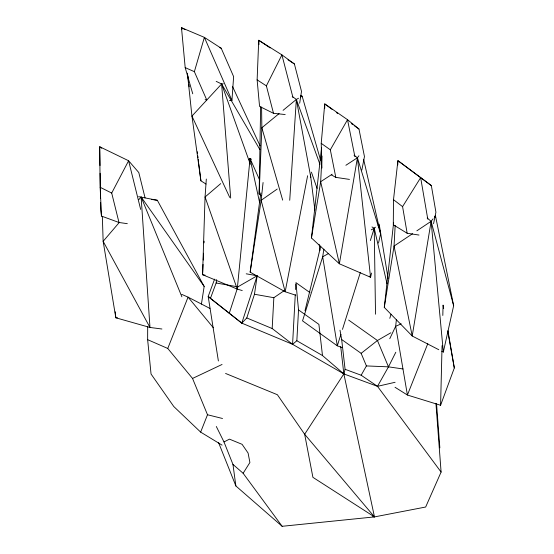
<?xml version="1.0" encoding="UTF-8"?>
<svg xmlns="http://www.w3.org/2000/svg" width="554" height="554" viewBox="0 0 554 554"><rect width="100%" height="100%" fill="white"/><g stroke="black" fill="none" stroke-linecap="round" stroke-linejoin="round"><path stroke-width="0.83" d="M222.057 445.132L200.645 432.113L173.776 406.518L151.048 374.019L147.641 339.671L147.683 326.784M433.547 223.705L435.922 212.224L431.351 185.597L397.911 160.653L393.506 199.689L393.292 224.772L407.155 233.262L418.99 235.048M261.045 195.687L259.133 193.983L260.629 106.95M395.03 387.274L407.419 395.037L440.589 405.272L442.064 345.682M442.812 315.461L443.068 305.095L443.678 308.495M397.758 164.94L397.911 160.653L431.351 185.597M285.192 114.546L273.503 113.321L259.57 106.396L257.125 79.873L258.725 40.262L281.91 54.874L294.382 63.945L301.501 91.389L299.679 103.21M259.133 193.983L261.841 127.766L261.592 107.033M203.055 264.39L202.57 274.708L237.257 289.084L242.237 290.545M203.256 260.089L203.574 253.213M204.059 242.894L204.142 241.177M218.574 442.598L235.879 485.976L282.138 526.3L374.469 516.903L425.659 507.028L441.095 472.063L377.489 386.332L343.847 373.908L292.574 344.304L272.173 328.529L273.849 297.706L284.541 290.421M214.606 279.119L208.186 296.466L210.416 298.44L241.786 323.127L292.574 344.304L295.282 294.638M295.566 289.5L295.843 284.361M292.574 344.304L296.847 340.738L298.53 309.915L295.933 282.651L309.991 292.623M322.026 155.993L320.655 181.719L311.459 237.971L339.38 263.794L370.564 277.249L371.526 273.08M395.168 225.388L394.046 246.059L384.282 307.394L412.218 336.001L438.782 349.712M289.728 200.271L296.355 99.443L298.53 98.224M206.317 179.06L205.056 196.995L202.57 274.708L205.091 275.158M229.432 100.385L231.946 100.426L233.629 76.632L221.219 48.26L204.378 37.374L181.49 27.7L185.188 67.623L192.75 93.813M321.936 168.007L321.223 143.341L324.734 103.896L347.531 119.692L358.971 129.02L364.456 156.581L361.845 170.016M237.514 286.508L250.048 158.548L251.585 159.323M396.401 319.485L395.674 326.299L407.419 395.037L427.792 343.639M263.081 182.522L261.135 200.326L250.152 272.159L285.172 291.757L295.794 295.24M311.459 237.971L321.59 147.364M384.282 307.394L393.631 222.625M250.152 272.159L260.83 192.917M218.387 360.973L208.186 296.466L241.786 323.127L246.779 317.941L254.473 294.257L257.174 275.753L246.218 273.808M201.427 304.104L204.163 286.432L157.336 200.285L138.597 196.663M323.882 249.127L322.677 256.772L302.539 320.856L337.31 345.834L342.171 347.587M435.209 217.473L435.479 215.769L434.509 217.002M210.416 298.44L216.136 282.983L216.669 279.659M307.622 175.75L285.172 291.757L261.135 200.326L277.235 189.032M441.815 351.278L443.332 352.067L453.65 305.718L435.479 215.769M378.5 243.04L380.633 233.864L363.625 159.323M304.991 310.773L320.752 246.101M340.71 346.589L343.847 373.908L374.469 516.903L312.906 477.333L304.658 434.26L343.847 373.908L345.087 369.296L341.659 339.512L340.004 330.198M205.112 99.568L206.781 100.039L194.371 71.667L204.378 37.374L231.946 100.426M389.794 318.335L391.034 314.215M340.925 334.318L337.31 345.834L322.677 256.772L328.654 253.462M342.476 329.388L360.287 272.623M370.356 240.54L374.227 228.2L375.467 227.188M229.231 313.37L237.846 286.847L257.174 275.753L241.786 323.127M440.589 405.272L454.315 367.96L447.937 330.62M200.645 432.113L207.501 414.752L192.536 378.444L167.765 348.459L188.062 297.131L181.747 294.375M389.767 338.702L395.674 326.299L401.207 323.827M273.503 113.321L266.384 85.87L281.91 54.874L292.955 97.483M345.087 369.296L361.16 375.231L377.489 386.332L388.479 366.845L395.805 352.254M118.992 222.486L111.707 193.055L128.611 160.757L99.685 146.734L100.156 187.287L101.479 216.088L118.992 222.486L127.316 223.671M361.16 375.231L366.409 365.924L361.139 353.334L341.659 339.512M349.47 179.406L335.807 177.37L330.329 149.809L347.531 119.692L354.879 156.602M407.155 233.262L402.578 206.628L420.652 177.661L427.771 219.079M282.138 526.3L243.13 473.268L249.902 462.493L248.081 453.02L242.084 444.322L229.46 439.142L223.996 441.954L232.95 464.397L235.879 485.976M358.916 155.771L357.42 157.765L345.883 165.279M433.055 218.851L431.116 221.316L416.857 230.831M119.345 222.396L103.148 241.309L115.841 317.788L149.975 327.456L161.913 329.007M138.895 199.572L141.125 196.968L204.163 286.432M220.707 183.623L205.056 196.995L237.257 289.084M248.746 159.663L250.048 158.548L259.57 179.87M279.098 113.605L261.841 127.766L282.678 200.126M283.08 110.336L296.355 99.443L292.221 96.472M377.939 225.166L379.178 224.155L388.098 278.44M361.139 353.334L377.44 340.509L390.819 332.788M412.585 233.691L394.046 246.059L412.218 336.001L431.116 221.316L427.176 218.013M332.192 174.205L320.655 181.719L339.38 263.794L357.42 157.765L354.006 155.189M300.704 97.005L302.152 96.195L320.6 160.238M371.242 229.855L374.227 228.2L387.024 283.759M192.536 378.444L222.064 364.463M377.489 386.332L395.106 382.288M223.248 83.696L221.614 83.986L216.192 81.362M117.517 317.802L115.841 317.788L115.163 311.77M366.409 365.924L388.479 366.845L402.98 368.957M151.422 199.433L157.336 200.285M216.136 282.983L237.846 286.847M254.473 294.257L273.849 297.706M372.787 516.605L374.469 516.903L304.658 434.26L277.381 394.725L225.575 373.451M207.501 414.752L222.514 418.492M246.779 317.941L272.173 328.529M147.641 339.671L167.765 348.459M219.689 47.589L221.219 48.26M185.188 67.623L194.371 71.667M100.156 187.287L111.707 193.055M209.931 308.44L188.062 297.131L213.38 327.781M300.635 95.378L302.152 96.195M185.216 29.715L181.49 27.7L181.941 29.362M331.444 174.946L335.807 177.37M371.99 226.953L374.227 228.2L375.522 314.215M296.847 340.738L322.483 355.543L343.847 373.908M187.391 73.142L191.947 116.091L200.908 180.826L206.019 184.06M287.969 59.79L294.382 63.945M257.125 79.873L266.384 85.87M270.137 47.907L258.725 40.262L259.016 44.542M351.271 123.549L352.669 124.546M354.075 125.543L358.971 129.02M321.223 143.341L330.329 149.809M348.632 320.06L377.44 340.509L388.479 366.845M298.53 309.915L318.903 324.381L322.483 355.543M101.749 148.237L99.685 146.734L100.004 165.556M332.206 109.443L324.734 103.896L324.748 108.21M336.285 112.469L337.642 113.48M393.506 199.689L402.578 206.628M232.95 464.397L243.13 473.268M369.289 276.079L370.564 277.249L357.42 157.765L380.633 233.864M259.902 149.663L221.614 83.986L191.947 116.091L229.73 197.439M216.309 426.49L223.996 441.954M232.424 86.299L260.034 145.744M181.878 296.805L141.125 196.968L149.975 327.456L103.148 241.309L102.338 216.344M319.907 164.219L296.355 99.443L310.815 177.315M250.339 164.303L221.614 83.986L230.686 198.069M311.403 172.128L317.061 188.395M453.65 305.718L431.116 221.316L443.332 352.067M145.072 197.889L138.798 172.55L128.611 160.757L140.647 209.384M250.048 158.548L259.577 202.418M447.784 331.43L454.315 367.96M310.392 174.157L314.901 210.188M319.201 244.501L319.949 250.505M187.813 75.683L188.665 82.518M188.879 84.229L189.198 86.791M197.286 151.761L197.501 153.472M197.82 156.034L198.034 157.745M198.249 159.455L198.567 162.017M198.782 163.728L200.908 180.826M101.479 216.088L100.752 210.056L100.62 202.355M436.51 403.354L439.848 447.874M435.95 403.457L441.095 472.063M100.129 173.263L100.551 198.076"/></g></svg>
